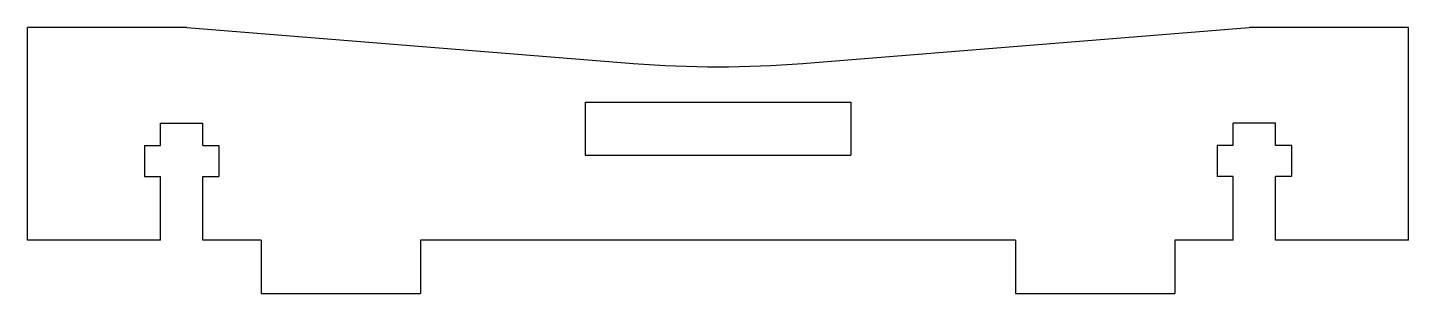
# Model space of a CAD drawing. Header units: millimetres. Extents: x -130 to 0, y -5 to 20.
import ezdxf

# ---------------------------------------------------------------- set-up
doc = ezdxf.new("R2010")
doc.units = ezdxf.units.MM

msp = doc.modelspace()

# ---------------------------------------------------------------- linework, layer by layer
at = {"color": 7, "linetype": 'Continuous', "lineweight": 25}
for p, q in [((-115, 20), (-130, 20)), ((-130, 0), (-130, 20)), ((-115, 20), (-72.97, 16.64)), ((-57.03, 16.64), (-15, 20)), ((0, 20), (-15, 20)), ((0, 0), (0, 20)), ((-77.5, 13), (-52.5, 13)), ((-77.5, 13), (-77.5, 8)), ((-52.5, 13), (-52.5, 8)), ((-117.5, 8.9), (-117.5, 11)), ((-117.5, 11), (-113.5, 11)), ((-113.5, 8.9), (-113.5, 11)), ((-16.5, 8.9), (-16.5, 11)), ((-12.5, 11), (-16.5, 11)), ((-12.5, 8.9), (-12.5, 11)), ((-119, 8.9), (-119, 6)), ((-119, 8.9), (-117.5, 8.9)), ((-113.5, 8.9), (-112, 8.9)), ((-112, 8.9), (-112, 6)), ((-77.5, 8), (-52.5, 8)), ((-18, 8.9), (-18, 6)), ((-16.5, 8.9), (-18, 8.9)), ((-11, 8.9), (-12.5, 8.9)), ((-11, 8.9), (-11, 6)), ((-119, 6), (-117.5, 6)), ((-117.5, 0), (-117.5, 6)), ((-113.5, 6), (-112, 6)), ((-113.5, 0), (-113.5, 6)), ((-16.5, 6), (-18, 6)), ((-16.5, 0), (-16.5, 6)), ((-11, 6), (-12.5, 6)), ((-12.5, 0), (-12.5, 6)), ((-117.5, 0), (-130, 0)), ((-108, 0), (-113.5, 0)), ((-108, 0), (-108, -5)), ((-93, 0), (-93, -5)), ((-37, 0), (-93, 0)), ((-37, 0), (-37, -5)), ((-22, 0), (-22, -5)), ((-16.5, 0), (-22, 0)), ((0, 0), (-12.5, 0)), ((-108, -5), (-93, -5)), ((-37, -5), (-22, -5))]:
    msp.add_line(p, q, dxfattribs=at)
msp.add_arc((-65, 116.32), 100, 265.4261, 274.5739, dxfattribs=at)

doc.saveas('drawing.dxf')
